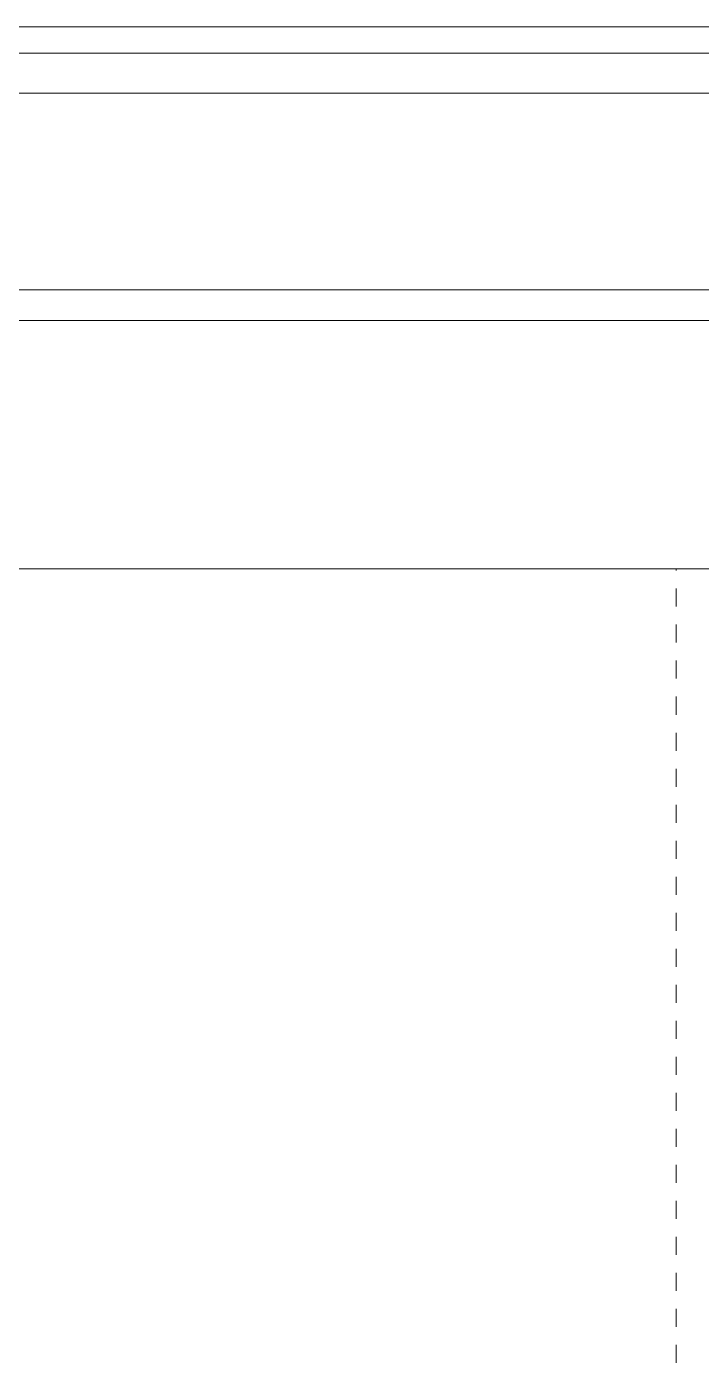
# Model space of a CAD drawing. Header units: inches. Extents: x -16 to 183, y -17 to 123.
# Drawn here: x -2.83 to 0.92, y 100.57 to 108.04 of the extents above; entities that cross this region are included whole.
import ezdxf

# ---------------------------------------------------------------- set-up
doc = ezdxf.new("R2010")
doc.units = ezdxf.units.IN
doc.linetypes.add('HIDDEN', pattern=[1.905, 1.27, -0.635])
doc.layers.add('ZANO_R', color=7, linetype='Continuous', lineweight=0)
doc.layers.add('ZANO_R_przerywana', color=250, linetype='HIDDEN', lineweight=0)

msp = doc.modelspace()

# ---------------------------------------------------------------- linework, layer by layer
at = {"layer": 'ZANO_R'}
for p, q in [((62.98564, 108.0405), (-7.48676, 108.0405)), ((-7.48676, 107.8939), (62.98564, 107.8939)), ((62.98564, 107.67262), (-7.48676, 107.67262)), ((-7.48676, 106.58005), (62.98564, 106.58005)), ((62.98564, 106.40938), (-7.48676, 106.40938)), ((0.78024, 105.03078), (-11.03078, 105.03078))]:
    msp.add_line(p, q, dxfattribs=at)
msp.add_lwpolyline([(-14.11259, 105.03078), (181.73293, 105.03078)], dxfattribs=at)
at = {"layer": 'ZANO_R_przerywana', "ltscale": 0.05}
msp.add_line((0.78024, 93.21977), (0.78024, 105.03078), dxfattribs=at)

doc.saveas('drawing.dxf')
